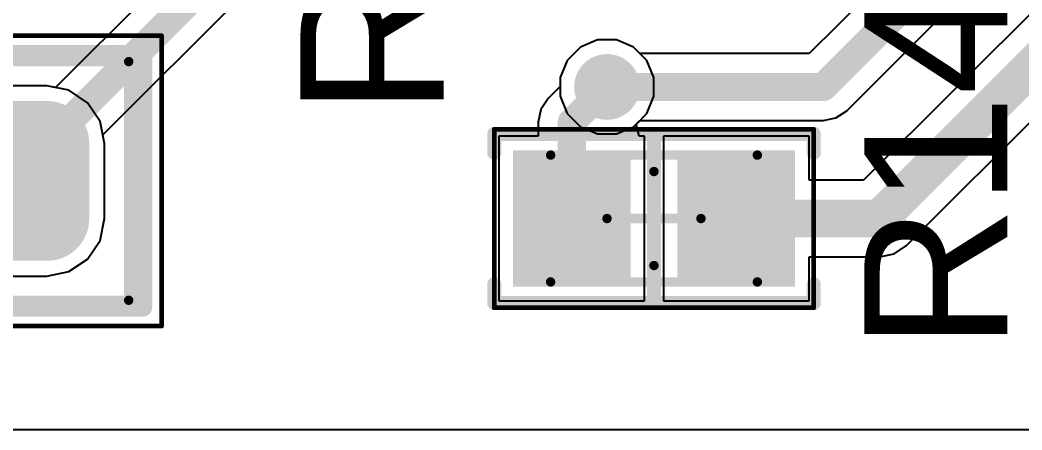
# Model space of a CAD drawing. Header units: millimetres. Extents: x 0.02 to 2.82, y 0.02 to 1.79.
# Drawn here: x 2.0867 to 2.5065, y 0.0197 to 0.1914 of the extents above; entities that cross this region are included whole.
import ezdxf

# ---------------------------------------------------------------- set-up
doc = ezdxf.new("R2010")
doc.units = ezdxf.units.MM
doc.header["$MEASUREMENT"] = 0
for name, color, linetype in [('BottomLayer', 5, 'Continuous'), ('BottomSolder', 6, 'Continuous'), ('Mechanical13', 56, 'Continuous'), ('Mechanical15', 56, 'Continuous'), ('Mechanical2', 216, 'Continuous'), ('Mechanical4', 56, 'Continuous'), ('Mechanical5', 56, 'Continuous'), ('MultiLayer', 9, 'Continuous'), ('PadHoleLayer', 156, 'Continuous'), ('TopLayer', 1, 'Continuous'), ('TopOverlay', 2, 'Continuous'), ('TopPaste', 8, 'Continuous'), ('TopSolder', 216, 'Continuous'), ('ViaHoleLayer', 16, 'Continuous')]:
    doc.layers.add(name, color=color, linetype=linetype)
doc.styles.add('Arial', font='arial.ttf', dxfattribs={"height": 0.2})

# ---------------------------------------------------------------- blocks, each defined once
blk = doc.blocks.new('RES_0805_2012_3')
at = {"layer": 'TopLayer'}
for points in [[(-0.05709, -0.02657), (-0.05709, 0.02657), (-0.01181, 0.02657), (-0.01181, -0.02657)], [(0.01181, -0.02657), (0.01181, 0.02657), (0.05709, 0.02657), (0.05709, -0.02657)]]:
    blk.add_hatch(color=1, dxfattribs=at).paths.add_polyline_path(points)
at = {"layer": 'TopPaste'}
for points in [[(-0.05709, -0.02657), (-0.05709, 0.02657), (-0.01181, 0.02657), (-0.01181, -0.02657)], [(0.01181, -0.02657), (0.01181, 0.02657), (0.05709, 0.02657), (0.05709, -0.02657)]]:
    blk.add_hatch(color=8, dxfattribs=at).paths.add_polyline_path(points)
at = {"layer": 'TopSolder'}
for points in [[(-0.05906, -0.02854), (-0.05906, 0.02854), (-0.00984, 0.02854), (-0.00984, -0.02854)], [(0.00984, -0.02854), (0.00984, 0.02854), (0.05906, 0.02854), (0.05906, -0.02854)]]:
    blk.add_hatch(color=216, dxfattribs=at).paths.add_polyline_path(points)
at = {"layer": 'Mechanical13', "const_width": 0.00394}
for points in [[(-0.04331, -0.02657), (-0.04331, 0.02657)], [(-0.04331, 0.02657), (0.04331, 0.02657)], [(0.04331, -0.02657), (0.04331, 0.02657)], [(-0.04331, -0.02657), (0.04331, -0.02657)]]:
    blk.add_lwpolyline(points, dxfattribs=at)
at = {"layer": 'Mechanical13', "const_width": 0.00197}
for points in [[(-0.04429, 0.02657, 1), (-0.04232, 0.02657, 1)], [(-0.04429, 0.02657, 1), (-0.04232, 0.02657, 1)], [(0.04232, 0.02657, 1), (0.04429, 0.02657, 1)], [(0.04232, 0.02657, 1), (0.04429, 0.02657, 1)], [(-0.04429, -0.02657, 1), (-0.04232, -0.02657, 1)], [(-0.04429, -0.02657, 1), (-0.04232, -0.02657, 1)], [(0.04232, -0.02657, 1), (0.04429, -0.02657, 1)], [(0.04232, -0.02657, 1), (0.04429, -0.02657, 1)]]:
    blk.add_lwpolyline(points, format="xyb", close=True, dxfattribs=at)
at = {"layer": 'Mechanical15'}
for points, const_width in [([(-0.06693, -0.0374), (-0.06693, 0.0374)], 0.00197), ([(-0.06693, 0.0374), (0.06693, 0.0374)], 0.00197), ([(0.06693, -0.0374), (0.06693, 0.0374)], 0.00197), ([(0, -0.01969), (0, 0.01969)], 0.00394), ([(-0.01969, 0), (0.01969, 0)], 0.00394), ([(-0.06693, -0.0374), (0.06693, -0.0374)], 0.00197)]:
    blk.add_lwpolyline(points, dxfattribs=dict(at, const_width=const_width))
for points, const_width in [([(-0.06742, 0.0374, 1), (-0.06644, 0.0374, 1)], 0.000984), ([(-0.06742, 0.0374, 1), (-0.06644, 0.0374, 1)], 0.000984), ([(0.06644, 0.0374, 1), (0.06742, 0.0374, 1)], 0.000984), ([(0.06644, 0.0374, 1), (0.06742, 0.0374, 1)], 0.000984), ([(-0.00098, 0.01969, 1), (0.00098, 0.01969, 1)], 0.00197), ([(-0.02067, 0, 1), (-0.0187, 0, 1)], 0.00197), ([(0.0187, 0, 1), (0.02067, 0, 1)], 0.00197), ([(-0.00098, -0.01969, 1), (0.00098, -0.01969, 1)], 0.00197), ([(-0.06742, -0.0374, 1), (-0.06644, -0.0374, 1)], 0.000984), ([(-0.06742, -0.0374, 1), (-0.06644, -0.0374, 1)], 0.000984), ([(0.06644, -0.0374, 1), (0.06742, -0.0374, 1)], 0.000984), ([(0.06644, -0.0374, 1), (0.06742, -0.0374, 1)], 0.000984)]:
    blk.add_lwpolyline(points, format="xyb", close=True, dxfattribs=dict(at, const_width=const_width))
at = {"layer": 'TopOverlay', "const_width": 0.00591}
for points in [[(-0.06693, 0.02756), (-0.06693, 0.03543)], [(-0.06693, 0.03543), (0.06693, 0.03543)], [(0, -0.03543), (0, 0.03543)], [(0.06693, 0.02756), (0.06693, 0.03543)], [(-0.06693, -0.03543), (-0.06693, -0.02756)], [(0.06693, -0.03543), (0.06693, -0.02756)], [(-0.06693, -0.03543), (0.06693, -0.03543)]]:
    blk.add_lwpolyline(points, dxfattribs=at)
at = {"layer": 'TopOverlay', "const_width": 0.00295}
for points in [[(-0.06841, 0.03543, 1), (-0.06545, 0.03543, 1)], [(-0.06841, 0.03543, 1), (-0.06545, 0.03543, 1)], [(-0.00148, 0.03543, 1), (0.00148, 0.03543, 1)], [(0.06545, 0.03543, 1), (0.06841, 0.03543, 1)], [(0.06545, 0.03543, 1), (0.06841, 0.03543, 1)], [(-0.06841, 0.02756, 1), (-0.06545, 0.02756, 1)], [(0.06545, 0.02756, 1), (0.06841, 0.02756, 1)], [(-0.06841, -0.02756, 1), (-0.06545, -0.02756, 1)], [(0.06545, -0.02756, 1), (0.06841, -0.02756, 1)], [(-0.06841, -0.03543, 1), (-0.06545, -0.03543, 1)], [(-0.06841, -0.03543, 1), (-0.06545, -0.03543, 1)], [(-0.00148, -0.03543, 1), (0.00148, -0.03543, 1)], [(0.06545, -0.03543, 1), (0.06841, -0.03543, 1)], [(0.06545, -0.03543, 1), (0.06841, -0.03543, 1)]]:
    blk.add_lwpolyline(points, format="xyb", close=True, dxfattribs=at)
blk = doc.blocks.new('61300311121_25')
at = {"layer": 'BottomLayer'}
h = blk.add_hatch(color=5, dxfattribs=at)
edge = h.paths.add_edge_path()
edge.add_arc((-0.11575, 0.01575), 0.01575, 90, 180)
edge.add_line((-0.1315, 0.01575), (-0.1315, -0.01575))
edge.add_arc((-0.11575, -0.01575), 0.01575, 180, 270)
edge.add_line((-0.11575, -0.0315), (-0.08425, -0.0315))
edge.add_arc((-0.08425, -0.01575), 0.01575, 270, 360)
edge.add_line((-0.0685, -0.01575), (-0.0685, 0.01575))
edge.add_arc((-0.08425, 0.01575), 0.01575, 0, 90)
edge.add_line((-0.08425, 0.0315), (-0.11575, 0.0315))
h = blk.add_hatch(color=5, dxfattribs=at)
edge = h.paths.add_edge_path()
edge.add_arc((0, 0), 0.0315, 0, 360)
h = blk.add_hatch(color=5, dxfattribs=at)
edge = h.paths.add_edge_path()
edge.add_arc((0.1, 0), 0.0315, 0, 360)
at = {"layer": 'BottomSolder'}
h = blk.add_hatch(color=6, dxfattribs=at)
edge = h.paths.add_edge_path()
edge.add_arc((-0.11575, 0.01575), 0.01772, 90, 180)
edge.add_line((-0.13346, 0.01575), (-0.13346, -0.01575))
edge.add_arc((-0.11575, -0.01575), 0.01772, 180, 270)
edge.add_line((-0.11575, -0.03346), (-0.08425, -0.03346))
edge.add_arc((-0.08425, -0.01575), 0.01772, 270, 360)
edge.add_line((-0.06654, -0.01575), (-0.06654, 0.01575))
edge.add_arc((-0.08425, 0.01575), 0.01772, 0, 90)
edge.add_line((-0.08425, 0.03346), (-0.11575, 0.03346))
h = blk.add_hatch(color=6, dxfattribs=at)
edge = h.paths.add_edge_path()
edge.add_arc((0, 0), 0.03346, 0, 360)
h = blk.add_hatch(color=6, dxfattribs=at)
edge = h.paths.add_edge_path()
edge.add_arc((0.1, 0), 0.03346, 0, 360)
at = {"layer": 'MultiLayer'}
h = blk.add_hatch(color=9, dxfattribs=at)
edge = h.paths.add_edge_path()
edge.add_arc((-0.11575, 0.01575), 0.01575, 90, 180)
edge.add_line((-0.1315, 0.01575), (-0.1315, -0.01575))
edge.add_arc((-0.11575, -0.01575), 0.01575, 180, 270)
edge.add_line((-0.11575, -0.0315), (-0.08425, -0.0315))
edge.add_arc((-0.08425, -0.01575), 0.01575, 270, 360)
edge.add_line((-0.0685, -0.01575), (-0.0685, 0.01575))
edge.add_arc((-0.08425, 0.01575), 0.01575, 0, 90)
edge.add_line((-0.08425, 0.0315), (-0.11575, 0.0315))
h = blk.add_hatch(color=9, dxfattribs=at)
edge = h.paths.add_edge_path()
edge.add_arc((0, 0), 0.0315, 0, 360)
h = blk.add_hatch(color=9, dxfattribs=at)
edge = h.paths.add_edge_path()
edge.add_arc((0.1, 0), 0.0315, 0, 360)
at = {"layer": 'PadHoleLayer'}
h = blk.add_hatch(color=156, dxfattribs=at)
edge = h.paths.add_edge_path()
edge.add_arc((-0.1, 0), 0.02165, 0, 360)
h = blk.add_hatch(color=156, dxfattribs=at)
edge = h.paths.add_edge_path()
edge.add_arc((0, 0), 0.02165, 0, 360)
h = blk.add_hatch(color=156, dxfattribs=at)
edge = h.paths.add_edge_path()
edge.add_arc((0.1, 0), 0.02165, 0, 360)
at = {"layer": 'TopLayer'}
h = blk.add_hatch(color=1, dxfattribs=at)
edge = h.paths.add_edge_path()
edge.add_arc((-0.11575, 0.01575), 0.01575, 90, 180)
edge.add_line((-0.1315, 0.01575), (-0.1315, -0.01575))
edge.add_arc((-0.11575, -0.01575), 0.01575, 180, 270)
edge.add_line((-0.11575, -0.0315), (-0.08425, -0.0315))
edge.add_arc((-0.08425, -0.01575), 0.01575, 270, 360)
edge.add_line((-0.0685, -0.01575), (-0.0685, 0.01575))
edge.add_arc((-0.08425, 0.01575), 0.01575, 0, 90)
edge.add_line((-0.08425, 0.0315), (-0.11575, 0.0315))
h = blk.add_hatch(color=1, dxfattribs=at)
edge = h.paths.add_edge_path()
edge.add_arc((0, 0), 0.0315, 0, 360)
h = blk.add_hatch(color=1, dxfattribs=at)
edge = h.paths.add_edge_path()
edge.add_arc((0.1, 0), 0.0315, 0, 360)
at = {"layer": 'TopSolder'}
h = blk.add_hatch(color=216, dxfattribs=at)
edge = h.paths.add_edge_path()
edge.add_arc((-0.11575, 0.01575), 0.01772, 90, 180)
edge.add_line((-0.13346, 0.01575), (-0.13346, -0.01575))
edge.add_arc((-0.11575, -0.01575), 0.01772, 180, 270)
edge.add_line((-0.11575, -0.03346), (-0.08425, -0.03346))
edge.add_arc((-0.08425, -0.01575), 0.01772, 270, 360)
edge.add_line((-0.06654, -0.01575), (-0.06654, 0.01575))
edge.add_arc((-0.08425, 0.01575), 0.01772, 0, 90)
edge.add_line((-0.08425, 0.03346), (-0.11575, 0.03346))
h = blk.add_hatch(color=216, dxfattribs=at)
edge = h.paths.add_edge_path()
edge.add_arc((0, 0), 0.03346, 0, 360)
h = blk.add_hatch(color=216, dxfattribs=at)
edge = h.paths.add_edge_path()
edge.add_arc((0.1, 0), 0.03346, 0, 360)
at = {"layer": 'Mechanical2', "const_width": 0.00394}
for points in [[(-0.15, 0.05), (-0.15, -0.05)], [(0.15, 0.05), (-0.15, 0.05)], [(0.15, 0.05), (0.15, -0.05)], [(0.15, -0.05), (-0.15, -0.05)]]:
    blk.add_lwpolyline(points, dxfattribs=at)
at = {"layer": 'Mechanical2', "const_width": 0.00197}
for points in [[(-0.15098, 0.05, 1), (-0.14902, 0.05, 1)], [(-0.15098, 0.05, 1), (-0.14902, 0.05, 1)], [(0.14902, 0.05, 1), (0.15098, 0.05, 1)], [(0.14902, 0.05, 1), (0.15098, 0.05, 1)], [(-0.15098, -0.05, 1), (-0.14902, -0.05, 1)], [(-0.15098, -0.05, 1), (-0.14902, -0.05, 1)], [(0.14902, -0.05, 1), (0.15098, -0.05, 1)], [(0.14902, -0.05, 1), (0.15098, -0.05, 1)]]:
    blk.add_lwpolyline(points, format="xyb", close=True, dxfattribs=at)
at = {"layer": 'Mechanical4', "const_width": 0.00197}
for points in [[(-0.16378, 0.06083), (-0.16378, -0.06083)], [(0.16378, 0.06083), (-0.16378, 0.06083)], [(0.16378, 0.06083), (0.16378, -0.06083)], [(0, 0.01969), (0, -0.01969)], [(0.01969, 0), (-0.01969, 0)], [(0.16378, -0.06083), (-0.16378, -0.06083)]]:
    blk.add_lwpolyline(points, dxfattribs=at)
at = {"layer": 'Mechanical4', "const_width": 0.000984}
for points in [[(-0.16427, 0.06083, 1), (-0.16329, 0.06083, 1)], [(-0.16427, 0.06083, 1), (-0.16329, 0.06083, 1)], [(0.16329, 0.06083, 1), (0.16427, 0.06083, 1)], [(0.16329, 0.06083, 1), (0.16427, 0.06083, 1)], [(-0.00049, 0.01969, 1), (0.00049, 0.01969, 1)], [(-0.02018, 0, 1), (-0.01919, 0, 1)], [(0.01919, 0, 1), (0.02018, 0, 1)], [(-0.00049, -0.01969, 1), (0.00049, -0.01969, 1)], [(-0.16427, -0.06083, 1), (-0.16329, -0.06083, 1)], [(-0.16427, -0.06083, 1), (-0.16329, -0.06083, 1)], [(0.16329, -0.06083, 1), (0.16427, -0.06083, 1)], [(0.16329, -0.06083, 1), (0.16427, -0.06083, 1)]]:
    blk.add_lwpolyline(points, format="xyb", close=True, dxfattribs=at)
at = {"layer": 'Mechanical5', "const_width": 0.00394}
for points in [[(-0.15, 0.05), (-0.15, -0.05)], [(0.15, 0.05), (-0.15, 0.05)], [(0.15, 0.05), (0.15, -0.05)], [(0.15, -0.05), (-0.15, -0.05)]]:
    blk.add_lwpolyline(points, dxfattribs=at)
at = {"layer": 'Mechanical5', "const_width": 0.00197}
for points in [[(-0.15098, 0.05, 1), (-0.14902, 0.05, 1)], [(-0.15098, 0.05, 1), (-0.14902, 0.05, 1)], [(0.14902, 0.05, 1), (0.15098, 0.05, 1)], [(0.14902, 0.05, 1), (0.15098, 0.05, 1)], [(-0.15098, -0.05, 1), (-0.14902, -0.05, 1)], [(-0.15098, -0.05, 1), (-0.14902, -0.05, 1)], [(0.14902, -0.05, 1), (0.15098, -0.05, 1)], [(0.14902, -0.05, 1), (0.15098, -0.05, 1)]]:
    blk.add_lwpolyline(points, format="xyb", close=True, dxfattribs=at)
at = {"layer": 'TopOverlay', "const_width": 0.00787}
for points in [[(-0.15591, 0.05295), (-0.15591, -0.05295)], [(0.15591, 0.05295), (-0.15591, 0.05295)], [(0.15591, 0.05295), (0.15591, -0.05295)], [(0.15591, -0.05295), (-0.15591, -0.05295)]]:
    blk.add_lwpolyline(points, dxfattribs=at)
at = {"layer": 'TopOverlay', "const_width": 0.00394}
for points in [[(-0.15787, 0.05295, 1), (-0.15394, 0.05295, 1)], [(-0.15787, 0.05295, 1), (-0.15394, 0.05295, 1)], [(0.15394, 0.05295, 1), (0.15787, 0.05295, 1)], [(0.15394, 0.05295, 1), (0.15787, 0.05295, 1)], [(-0.15787, -0.05295, 1), (-0.15394, -0.05295, 1)], [(-0.15787, -0.05295, 1), (-0.15394, -0.05295, 1)], [(0.15394, -0.05295, 1), (0.15787, -0.05295, 1)], [(0.15394, -0.05295, 1), (0.15787, -0.05295, 1)]]:
    blk.add_lwpolyline(points, format="xyb", close=True, dxfattribs=at)
at = {"layer": 'Mechanical5'}
blk.add_text('P3', height=0.059055, dxfattribs=at).set_placement((-0.0492, -0.02952))

msp = doc.modelspace()

# ---------------------------------------------------------------- hatches: boundary and pattern name
at = {"layer": 'BottomLayer'}
h = msp.add_hatch(color=5, dxfattribs=at)
edge = h.paths.add_edge_path()
edge.add_arc((2.33268, 0.16339), 0.01181, 0, 360)
at = {"layer": 'BottomSolder'}
h = msp.add_hatch(color=6, dxfattribs=at)
edge = h.paths.add_edge_path()
edge.add_arc((2.33268, 0.16339), 0.01378, 0, 360)
at = {"layer": 'TopLayer'}
h = msp.add_hatch(color=1, dxfattribs=at)
edge = h.paths.add_edge_path()
edge.add_arc((2.33268, 0.16339), 0.01181, 0, 360)
at = {"layer": 'TopSolder'}
h = msp.add_hatch(color=216, dxfattribs=at)
edge = h.paths.add_edge_path()
edge.add_arc((2.33268, 0.16339), 0.01378, 0, 360)
at = {"layer": 'ViaHoleLayer'}
h = msp.add_hatch(color=16, dxfattribs=at)
edge = h.paths.add_edge_path()
edge.add_arc((2.33268, 0.16339), 0.00591, 0, 360)

# ---------------------------------------------------------------- linework, layer by layer
at = {"layer": 'BottomLayer'}
for p, q in [((2.47611, 0.23613), (2.41741, 0.17744)), ((2.43316, 0.15345), (2.50009, 0.22038)), ((2.32876, 0.18307), (2.32153, 0.18007)), ((2.33659, 0.18307), (2.32876, 0.18307)), ((2.34383, 0.18007), (2.33659, 0.18307)), ((2.32153, 0.18007), (2.31599, 0.17454)), ((2.34647, 0.17744), (2.34383, 0.18007)), ((2.41741, 0.17744), (2.34647, 0.17744)), ((2.31599, 0.17454), (2.31299, 0.1673)), ((2.09803, 0.16385), (2.06654, 0.16385)), ((2.10725, 0.16202), (2.09803, 0.16385)), ((2.31299, 0.1673), (2.31299, 0.15947)), ((2.11506, 0.15679), (2.10725, 0.16202)), ((2.12028, 0.14898), (2.11506, 0.15679)), ((2.31299, 0.15947), (2.31599, 0.15224)), ((2.31599, 0.15224), (2.32153, 0.1467)), ((2.4286, 0.15041), (2.43316, 0.15345)), ((2.12212, 0.13976), (2.12028, 0.14898)), ((2.34383, 0.1467), (2.34647, 0.14934)), ((2.34647, 0.14934), (2.42323, 0.14934)), ((2.42323, 0.14934), (2.4286, 0.15041)), ((2.32153, 0.1467), (2.32876, 0.1437)), ((2.32876, 0.1437), (2.33659, 0.1437)), ((2.33659, 0.1437), (2.34383, 0.1467)), ((2.12212, 0.10827), (2.12212, 0.13976)), ((2.12028, 0.09905), (2.12212, 0.10827)), ((2.11506, 0.09124), (2.12028, 0.09905)), ((2.10725, 0.08602), (2.11506, 0.09124)), ((2.06654, 0.08418), (2.09803, 0.08418)), ((2.09803, 0.08418), (2.10725, 0.08602)), ((2.81496, 0.01968), (0.01968, 0.01968))]:
    msp.add_line(p, q, dxfattribs=at)
at = {"layer": 'BottomLayer', "const_width": 0.01181}
for points in [[(2.42323, 0.16339), (2.49016, 0.23032)], [(2.33268, 0.16339), (2.42323, 0.16339)]]:
    msp.add_lwpolyline(points, dxfattribs=at)
at = {"layer": 'BottomLayer', "const_width": 0.00591}
for points in [[(2.32972, 0.16339, 1), (2.33563, 0.16339, 1)], [(2.42028, 0.16339, 1), (2.42618, 0.16339, 1)], [(2.42028, 0.16339, 1), (2.42618, 0.16339, 1)]]:
    msp.add_lwpolyline(points, format="xyb", close=True, dxfattribs=at)
at = {"layer": 'TopLayer'}
for p, q in [((2.59573, 0.27986), (2.4402, 0.12432)), ((2.4582, 0.09691), (2.61374, 0.25245)), ((2.15524, 0.21684), (2.10155, 0.16315)), ((2.12142, 0.14328), (2.17923, 0.20109)), ((2.32876, 0.18307), (2.32153, 0.18007)), ((2.33659, 0.18307), (2.32876, 0.18307)), ((2.34383, 0.18007), (2.33659, 0.18307)), ((2.32153, 0.18007), (2.31599, 0.17454)), ((2.34937, 0.17454), (2.34383, 0.18007)), ((2.31599, 0.17454), (2.31299, 0.1673)), ((2.35236, 0.1673), (2.34937, 0.17454)), ((2.09803, 0.16385), (2.06654, 0.16385)), ((2.10155, 0.16315), (2.09803, 0.16385)), ((2.31299, 0.1673), (2.31299, 0.16357)), ((2.35236, 0.15947), (2.35236, 0.1673)), ((2.31299, 0.16357), (2.30798, 0.15856)), ((2.30798, 0.15856), (2.30493, 0.154)), ((2.34937, 0.15224), (2.35236, 0.15947)), ((2.30493, 0.154), (2.30386, 0.14862)), ((2.34485, 0.14772), (2.34937, 0.15224)), ((2.30386, 0.14862), (2.30386, 0.14272)), ((2.34621, 0.14298), (2.34485, 0.14772)), ((2.12212, 0.13976), (2.12142, 0.14328)), ((2.34638, 0.14272), (2.34621, 0.14298)), ((2.12212, 0.10827), (2.12212, 0.13976)), ((2.30386, 0.14272), (2.2874, 0.14272)), ((2.2874, 0.14272), (2.2874, 0.07382)), ((2.34843, 0.14272), (2.34638, 0.14272)), ((2.34843, 0.07382), (2.34843, 0.14272)), ((2.41732, 0.14272), (2.3563, 0.14272)), ((2.3563, 0.14272), (2.3563, 0.07382)), ((2.41732, 0.12432), (2.41732, 0.14272)), ((2.4402, 0.12432), (2.41732, 0.12432)), ((2.12028, 0.09905), (2.12212, 0.10827)), ((2.11506, 0.09124), (2.12028, 0.09905)), ((2.45299, 0.09343), (2.4582, 0.09691)), ((2.44685, 0.09221), (2.45299, 0.09343)), ((2.10725, 0.08602), (2.11506, 0.09124)), ((2.41732, 0.07382), (2.41732, 0.09221)), ((2.41732, 0.09221), (2.44685, 0.09221)), ((2.44685, 0.09221), (2.44685, 0.09221)), ((2.06654, 0.08418), (2.09803, 0.08418)), ((2.09803, 0.08418), (2.10725, 0.08602)), ((2.2874, 0.07382), (2.34843, 0.07382)), ((2.3563, 0.07382), (2.41732, 0.07382)), ((2.81338, 0.01968), (0.02165, 0.01968))]:
    msp.add_line(p, q, dxfattribs=at)
for points, const_width in [([(2.44685, 0.10827), (2.60709, 0.2685)], 0.01575), ([(2.08228, 0.12402), (2.16929, 0.21102)], 0.01181), ([(2.31791, 0.14862), (2.33268, 0.16339)], 0.01181), ([(2.31791, 0.10827), (2.31791, 0.14862)], 0.01181), ([(2.38681, 0.10827), (2.44685, 0.10827)], 0.01575)]:
    msp.add_lwpolyline(points, dxfattribs=dict(at, const_width=const_width))
for points, const_width in [([(2.32972, 0.16339, 1), (2.33563, 0.16339, 1)], 0.00591), ([(2.31496, 0.14862, 1), (2.32087, 0.14862, 1)], 0.00591), ([(2.31496, 0.14862, 1), (2.32087, 0.14862, 1)], 0.00591), ([(2.07933, 0.12402, 1), (2.08524, 0.12402, 1)], 0.00591), ([(2.31496, 0.10827, 1), (2.32087, 0.10827, 1)], 0.00591), ([(2.38287, 0.10827, 1), (2.39075, 0.10827, 1)], 0.00787), ([(2.44291, 0.10827, 1), (2.45079, 0.10827, 1)], 0.00787), ([(2.44291, 0.10827, 1), (2.45079, 0.10827, 1)], 0.00787)]:
    msp.add_lwpolyline(points, format="xyb", close=True, dxfattribs=dict(at, const_width=const_width))

# ---------------------------------------------------------------- block references
at = {"rotation": 180}
msp.add_blockref('61300311121_25', (1.98228, 0.12402), dxfattribs=at)
msp.add_blockref('RES_0805_2012_3', (2.35236, 0.10827))

# ---------------------------------------------------------------- texts
at = {"layer": 'TopOverlay', "style": 'Arial'}
for s, p in [('R15', (2.26424, 0.1514)), ('R14', (2.50046, 0.05298))]:
    msp.add_text(s, height=0.06, rotation=90, dxfattribs=at).set_placement(p)

doc.saveas('drawing.dxf')
